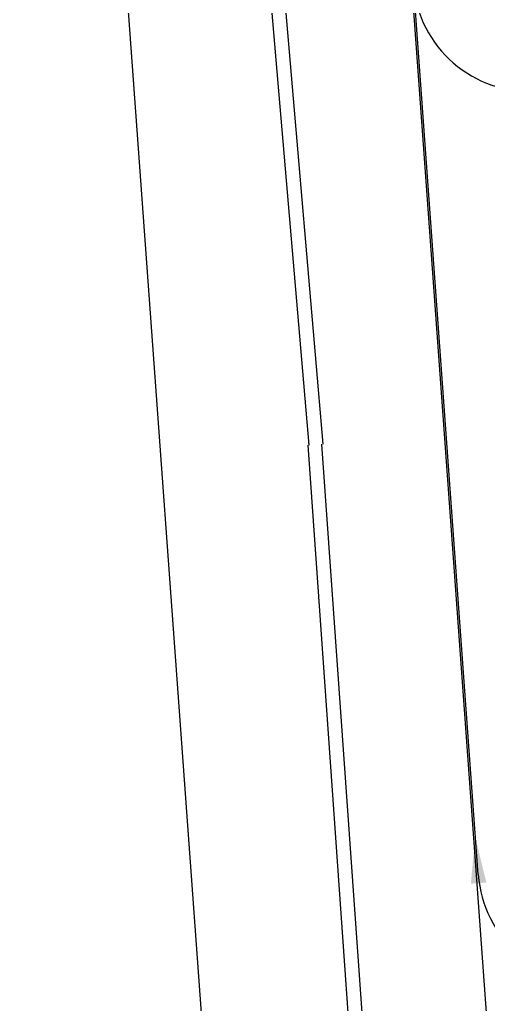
# Model space of a CAD drawing. Extents: x 134044 to 2458691, y -1196082 to 3409924.
# Drawn here: x 134748.29 to 134764.37, y 153257.58 to 153291.39 of the extents above; entities that cross this region are included whole.
import ezdxf

# ---------------------------------------------------------------- set-up
doc = ezdxf.new("R2010")
doc.units = 0
doc.linetypes.add('HIDDEN', pattern=[0.375, 0.25, -0.125])
for name, color, linetype in [('$DRAIN', 5, 'CONTINUOUS'), ('$LOTMLK', 7, 'CONTINUOUS'), ('000_-_BORDER', 7, 'CONTINUOUS'), ('000_-_SETBACK_LINE', 6, 'CONTINUOUS'), ('000_-_TRAFIK', 7, 'HIDDEN')]:
    doc.layers.add(name, color=color, linetype=linetype)

msp = doc.modelspace()

# ---------------------------------------------------------------- linework, layer by layer
at = {"layer": '$DRAIN', "color": 0, "linetype": 'BYBLOCK'}
for p, q in [((134758.226, 153276.775, 0), (134753.543, 153331.359, 0)), ((134758.704, 153276.816, 0), (134754.021, 153331.4, 0)), ((134763.289, 153204.787, 0), (134758.183, 153276.779, 0)), ((134763.717, 153205.528, 0), (134758.661, 153276.813, 0))]:
    msp.add_line(p, q, dxfattribs=at)
at = {"layer": '$LOTMLK', "color": 0, "linetype": 'BYBLOCK'}
msp.add_line((134760.12, 153180.37, 0), (134748.295, 153342.967, 0), dxfattribs=at)
at = {"layer": '000_-_BORDER', "color": 0, "linetype": 'BYBLOCK'}
msp.add_line((134760.12, 153180.37, 0), (134748.295, 153342.967, 0), dxfattribs=at)
at = {"layer": '000_-_SETBACK_LINE', "color": 0, "linetype": 'BYBLOCK'}
msp.add_line((134759.076, 153329.077, 0), (134769.133, 153190.794, 0), dxfattribs=at)
at = {"layer": '000_-_TRAFIK', "color": 0, "linetype": 'BYBLOCK'}
msp.add_line((134764.023, 153262.031, 0), (134759.288, 153327.141, 0), dxfattribs=at)
for centre, end in [((134765.783, 153292.924, 0), 274.0198), ((134768.009, 153262.321), 274.1603)]:
    msp.add_arc(centre, 3.997, 184.1596, end, dxfattribs=at)
msp.add_solid([(134763.768, 153261.72, 0), (134763.918, 153263.334, 0), (134764.299, 153261.759, 0)], dxfattribs=at)

doc.saveas('drawing.dxf')
